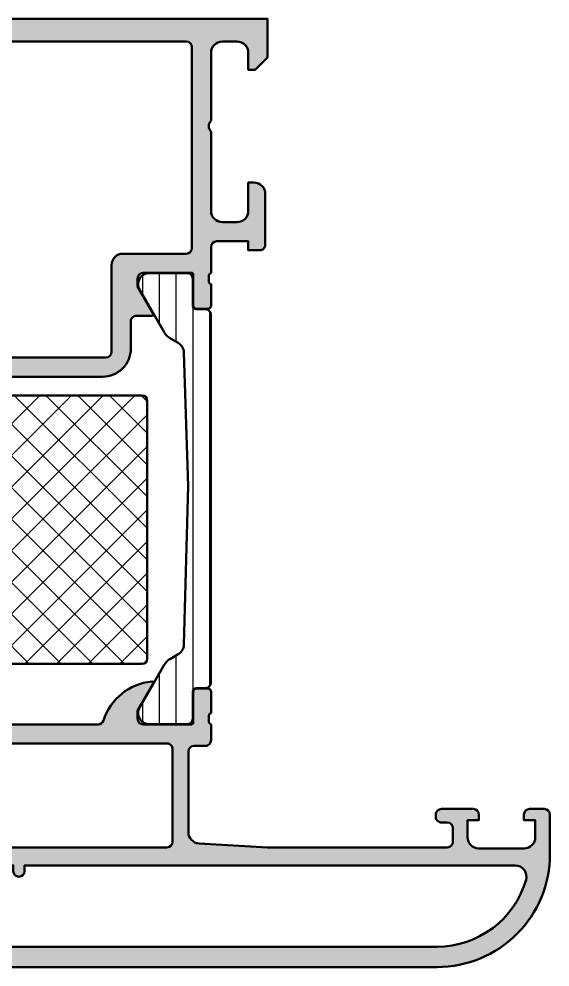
# Model space of a CAD drawing. Extents: x 0 to 94, y 1 to 85.
# Drawn here: x 47 to 94, y 1 to 85 of the extents above; entities that cross this region are included whole.
import ezdxf

# ---------------------------------------------------------------- set-up
doc = ezdxf.new("R2010")
doc.units = 0
for name, color, linetype, lineweight in [('0S-Alu contour', 7, 'Continuous', 50), ('0S-Alu hatch', 252, 'Continuous', 25), ('0S-Plastic contour', 254, 'Continuous', 50), ('0S-Plastic hatch', 253, 'Continuous', 25), ('0S-PT contour', 91, 'Continuous', 50), ('0S-PT hatch', 103, 'Continuous', 25)]:
    doc.layers.add(name, color=color, linetype=linetype, lineweight=lineweight)

# ---------------------------------------------------------------- blocks, each defined once
blk = doc.blocks.new('398040__FDD94324_9ADF_4C0E_8074_BC1213286FBF_')
at = {"layer": '0S-Alu hatch'}
h = blk.add_hatch(color=256, dxfattribs=at)
edge = h.paths.add_edge_path()
edge.add_line((25, 85.00000411075973), (24.99999999999886, 81.60001021427578))
edge.add_line((24.99999999999886, 81.60001021427578), (26.09999847412098, 80.50000411075987))
edge.add_line((26.09999847412098, 80.50000411075987), (26.69999694824196, 80.50000411075985))
edge.add_line((26.69999694824196, 80.50000411075985), (26.69999694824162, 82.00012465564399))
edge.add_ellipse((27.70000246783983, 82.0001191360448), major_axis=(-1.000005519613444, 0), ratio=1, start_angle=270.0003162478584, end_angle=359.99968375205344, ccw=False)
edge.add_line((27.69999694824298, 83.00012465564302), (28.99999237059407, 83.00012465564296))
edge.add_ellipse((29.0000076295107, 82.00013228516343), major_axis=(-0.9999923705959503, 0), ratio=1, start_angle=179.9991257291162, end_angle=270.00087427819267, ccw=False)
edge.add_line((29.99999999999023, 82.00011702637437), (29.9999923706047, 76.00000406372672))
edge.add_ellipse((29.47504479037263, 75.50001172333778), major_axis=(-0.7249567590133342, 0), ratio=1, start_angle=136.3947622149098, end_angle=223.6052377851353, ccw=False)
edge.add_line((29.9999923706051, 75.00001938294925), (30.00004565715756, 68.00000383610677))
edge.add_ellipse((28.99998685942802, 68.00006263383611), major_axis=(-1.000058799458021, 0), ratio=1, start_angle=90.00336866361351, end_angle=179.996631336242, ccw=False)
edge.add_line((29.00004565715651, 67.00000383610657), (27.69999682903213, 67.00000383610708))
edge.add_ellipse((27.70008434571471, 68.00009123357009), major_axis=(-1.000087401292255, 0), ratio=1, start_angle=0.0050070680665044165, end_angle=89.9949861016662, ccw=False)
edge.add_line((26.69999694824128, 68.00000383610859), (26.69999694824165, 70.50001936954877))
edge.add_line((26.69999694824165, 70.50001936954877), (26.19999694823153, 70.5000193695486))
edge.add_arc((26.19997405918515, 69.50004225700434), 0.9999771128062166, 89.9986885242292, 180.0034971356453)
edge.add_line((25.19999694824162, 69.49998122186993), (25.20005798339807, 65.0000038361068))
edge.add_arc((25.70002724277765, 64.99998072447002), 0.4999692599137589, 179.9973514386468, 270.0035228322613)
edge.add_line((25.70005798339855, 64.5000114655013), (26.70005798339776, 64.50000383610688))
edge.add_line((26.70005798339776, 64.50000383610688), (26.70005798339776, 65.2999992584704))
edge.add_line((26.70005798339776, 65.2999992584704), (29.50004565715776, 65.29999925847031))
edge.add_ellipse((29.50004565715781, 64.79999925847045), major_axis=(-0.4999999999998579, 0), ratio=1, start_angle=180, end_angle=270.00000000000614, ccw=False)
edge.add_line((30.00004565715767, 64.79999925847045), (30.00004565715722, 62.50034132038817))
edge.add_ellipse((29.92120921061417, 62.23282072839506), major_axis=(-0.2788950563274364, 0), ratio=1, start_angle=178.8354106259032, end_angle=253.5801235805065, ccw=False)
edge.add_line((30.20004665715722, 62.22715232039668), (30.20004665715722, 61.77355832039669))
edge.add_ellipse((29.92117856151405, 61.76789766091962), major_axis=(-0.2789255417371471, 0), ratio=1, start_angle=106.42459455535419, end_angle=181.1628700728881, ccw=False)
edge.add_line((30.00004565715722, 61.50035432039668), (30.00004565715722, 59.62034332038817))
edge.add_arc((30.30004565715722, 59.62034332038817), 0.3000000000000043, 180, 270)
edge.add_line((30.30004565715722, 59.32034332038817), (31.2800199762, 59.32034332038817))
edge.add_arc((31.2800199762, 59.62034332038818), 0.3000000000000043, 269.9999999999993, 360)
edge.add_line((31.5800199762, 59.62034332038818), (31.5800199762, 62.38034132038817))
edge.add_ellipse((31.70001997619959, 62.38034132038816), major_axis=(-0.1199999999995818, 0), ratio=1, start_angle=270.0000000000034, end_angle=360, ccw=False)
edge.add_line((31.70001997619958, 62.50034132038774), (36.00000261852597, 62.50035080606597))
edge.add_ellipse((36.00001293863647, 62.00036112617627), major_axis=(-0.4999896799962082, 0), ratio=1, start_angle=179.9988173780284, end_angle=270.00118262196145, ccw=False)
edge.add_line((36.50000261852618, 62.00035080606568), (36.50000261852594, 61.3003538578239))
edge.add_line((36.50000261852594, 61.3003538578239), (35.11175798962006, 58.89582810098749))
edge.add_arc((35.23871903248063, 58.83914438099577), 0.1390401039856604, 155.9408883990604, 266.6087467658954)
edge.add_line((35.23049425670982, 58.70034775430815), (36.6000026185209, 58.70034775430815))
edge.add_ellipse((36.60000261852566, 58.20034775430827), major_axis=(-0.4999999999998721, 0), ratio=1, start_angle=180, end_angle=270.0000000005455, ccw=False)
edge.add_line((37.10000261852554, 58.20034775430827), (37.10000261852613, 55.80004378361215))
edge.add_arc((39.60000261852655, 55.80004378361193), 2.500000000000415, 180, 270.0000000000002)
edge.add_line((39.60000261852655, 53.30004378361151), (54.39988079070974, 53.30004378361184))
edge.add_arc((54.39988079070975, 55.80004378361195), 2.500000000000113, 269.9999999999998, 360)
edge.add_line((56.89988079070985, 55.80004378361195), (56.89988079070985, 58.20034775430841))
edge.add_ellipse((57.39988079070901, 58.20034775430832), major_axis=(-0.4999999999991545, 0), ratio=1, start_angle=269.9999999994178, end_angle=360, ccw=False)
edge.add_line((57.39988079071409, 58.70034775430747), (58.7693891525264, 58.70034775430747))
edge.add_arc((58.76116437675515, 58.83914438099556), 0.1390401039861504, 273.3912532342744, 384.0591116010899)
edge.add_line((58.88812541961602, 58.89582810098781), (57.49988079070977, 61.3003538578229))
edge.add_line((57.49988079070977, 61.3003538578229), (57.49988079070999, 62.0003508060653))
edge.add_ellipse((57.99987047059977, 62.00036112617621), major_axis=(-0.4999896799962792, 0), ratio=1, start_angle=-90.00118262192979, end_angle=0.0011826219716795094, ccw=False)
edge.add_line((57.99988079070999, 62.50035080606599), (62.29994720928402, 62.50034132020314))
edge.add_ellipse((62.29994720928402, 62.38038968721518), major_axis=(-0.1199516329879557, 0), ratio=1, start_angle=180, end_angle=270.0000000000034, ccw=False)
edge.add_line((62.41989884227198, 62.38038968721518), (62.41989884227199, 59.62039168721519))
edge.add_arc((62.719898842272, 59.62039168721519), 0.3000000000000078, 180, 269.9999999999986)
edge.add_line((62.71989884227199, 59.32039168721518), (63.69987316131478, 59.32039168721517))
edge.add_arc((63.69987316131478, 59.62039168721517), 0.3000000000000043, 270, 360)
edge.add_line((63.99987316131479, 59.62039168721517), (63.99987316131478, 61.50040268722369))
edge.add_ellipse((64.07874025695797, 61.76794602774664), major_axis=(-0.2789255417371639, 0), ratio=1, start_angle=-1.1628700728853119, end_angle=73.57540544464138, ccw=False)
edge.add_line((63.79987216131478, 61.77360668722369), (63.79987216131478, 62.22720068722368))
edge.add_ellipse((64.07870960785783, 62.23286909522204), major_axis=(-0.2788950563274373, 0), ratio=1, start_angle=-73.58012358050922, end_angle=1.1645893740924862, ccw=False)
edge.add_line((63.99987316131479, 62.50038968721516), (63.99987316131558, 64.79999925847028))
edge.add_ellipse((64.4998731613157, 64.7999992584703), major_axis=(-0.5000000000001208, 0), ratio=1, start_angle=270.00000000000165, end_angle=360, ccw=False)
edge.add_line((64.49987316131569, 65.29999925847042), (67.29986083507504, 65.2999992584705))
edge.add_line((67.29986083507504, 65.2999992584705), (67.29986083507504, 64.50000383610688))
edge.add_line((67.29986083507504, 64.50000383610688), (68.29986083507502, 64.50001146550127))
edge.add_arc((68.29989157569551, 64.9999807244697), 0.4999692599134721, 269.9964771677879, 360.0026485613531)
edge.add_line((68.79986083507481, 65.00000383610673), (68.79992187023105, 69.50000383610666))
edge.add_arc((67.7998343996619, 69.49991636553784), 1.000087474394374, 0.0050112559646679, 89.99498874390596)
edge.add_line((67.79992187023106, 70.500003836107), (67.29992187023106, 70.500003836107))
edge.add_line((67.29992187023106, 70.500003836107), (67.29992187023095, 68.00000383610723))
edge.add_ellipse((66.29983447275778, 68.00009123356963), major_axis=(-1.00008740129199, 0), ratio=1, start_angle=90.00501389832527, end_angle=179.994992931788, ccw=False)
edge.add_line((66.2999219894402, 67.00000383610688), (64.99987316131569, 67.00000383610711))
edge.add_ellipse((64.9999319590445, 68.00006263383615), major_axis=(-1.000058799457524, 0), ratio=1, start_angle=0.0033686637580103707, end_angle=89.99663133636778, ccw=False)
edge.add_line((63.99987316131547, 68.00000383610512), (63.99987316131547, 75.000003836107))
edge.add_ellipse((64.524712501634, 75.500003836107), major_axis=(-0.7248836686986376, 0), ratio=1, start_angle=-43.61157673630407, end_angle=43.611576736303675, ccw=False)
edge.add_line((63.99987316131547, 76.000003836107), (63.99987316131557, 82.00043895001409))
edge.add_ellipse((64.99992797000323, 82.00039177110989), major_axis=(-1.000054809800521, 0), ratio=1, start_angle=270.0031401344282, end_angle=359.997296995918, ccw=False)
edge.add_line((64.99987316131464, 83.0004465794085), (66.29992198944036, 83.00044657940825))
edge.add_ellipse((66.29983554382459, 82.00036025232411), major_axis=(-1.000086330820219, 0), ratio=1, start_angle=180.0053828449331, end_angle=269.99504745860844, ccw=False)
edge.add_line((67.29992187023127, 82.00045420880186), (67.29992187023095, 80.4999966835494))
edge.add_line((67.29992187023095, 80.4999966835494), (67.89989745616924, 80.4999966835496))
edge.add_line((67.89989745616924, 80.4999966835496), (68.99987304687907, 81.59997203106852))
edge.add_line((68.99987304687907, 81.59997203106852), (68.99987304687923, 85.00000411076007))
edge.add_line((68.99987304687923, 85.00000411076007), (25, 85.00000411075973))
edge = h.paths.add_edge_path()
edge.add_ellipse((32.19999542259547, 82.50000716251787), major_axis=(-0.5000000002325466, 0), ratio=1, start_angle=269.99825147215273, end_angle=360, ccw=False)
edge.add_line((32.20001068137947, 83.00000716251759), (61.79985790252658, 83.00000716251782))
edge.add_ellipse((61.79985516165863, 82.50000442164988), major_axis=(-0.500002740875468, 0), ratio=1, start_angle=180.0003140784808, end_angle=269.9996859213895, ccw=False)
edge.add_line((62.29985790252658, 82.50000716251736), (62.29985790252635, 64.70035385782347))
edge.add_ellipse((61.79985790252619, 64.70035385782347), major_axis=(-0.5000000000001706, 0), ratio=1, start_angle=90.00000000000648, end_angle=180, ccw=False)
edge.add_line((61.79985790252624, 64.2003538578233), (56.1998853683466, 64.20035385782387))
edge.add_arc((56.19988332118277, 63.20035590498782), 0.9999979528381494, 89.99988270591233, 180.0001172937092)
edge.add_line((55.19988536834671, 63.20035385782375), (55.199862480163, 55.5000010590024))
edge.add_ellipse((54.69985174797944, 55.50004231012815), major_axis=(-0.5000107338851818, 0), ratio=1, start_angle=90.00210403669212, end_angle=179.99527307066, ccw=False)
edge.add_line((54.69987010955754, 55.00003157658011), (39.30001329967854, 55.00003157658022))
edge.add_ellipse((39.30003166125675, 55.50004231012815), major_axis=(-0.5000107338850684, 0), ratio=1, start_angle=0.004726929340108654, end_angle=89.99789596329572, ccw=False)
edge.add_line((38.8000209290733, 55.50000105900199), (38.79999804088948, 63.20035385783008))
edge.add_arc((37.80000008805326, 63.2003559049873), 0.99999795283832, 359.9998827062908, 450.0001172940974)
edge.add_line((37.79999804088925, 64.20035385782353), (32.19999542236258, 64.20035385782353))
edge.add_ellipse((32.19999542236269, 64.70035385782342), major_axis=(-0.4999999999998864, 0), ratio=1, start_angle=0, end_angle=89.99999999998698, ccw=False)
edge.add_line((31.6999954223628, 64.70035385782342), (31.69999542236292, 82.50000716251787))
at = {"layer": '0S-Alu contour', "color": 7}
for points in [[(25, 85.00000411075973), (24.99999999999886, 81.60001021427578), (26.09999847412098, 80.50000411075987), (26.69999694824196, 80.50000411075985), (26.69999694824162, 82.00012465564399)], [(67.29992187023127, 82.00045420880186), (67.29992187023095, 80.4999966835494), (67.89989745616924, 80.4999966835496), (68.99987304687907, 81.59997203106852), (68.99987304687923, 85.00000411076007), (25, 85.00000411075973)], [(27.69999694824298, 83.00012465564302), (28.99999237059407, 83.00012465564296)], [(31.6999954223628, 64.70035385782342), (31.69999542236292, 82.50000716251787)], [(32.20001068137947, 83.00000716251759), (61.79985790252658, 83.00000716251782)], [(62.29985790252658, 82.50000716251736), (62.29985790252635, 64.70035385782347)], [(64.99987316131464, 83.0004465794085), (66.29992198944036, 83.00044657940825)], [(29.99999999999023, 82.00011702637437), (29.9999923706047, 76.00000406372672)], [(63.99987316131547, 76.000003836107), (63.99987316131557, 82.00043895001409)], [(29.9999923706051, 75.00001938294925), (30.00004565715756, 68.00000383610677)], [(63.99987316131547, 68.00000383610512), (63.99987316131547, 75.000003836107)], [(26.69999694824128, 68.00000383610859), (26.69999694824165, 70.50001936954877), (26.19999694823153, 70.5000193695486)], [(67.79992187023106, 70.500003836107), (67.29992187023106, 70.500003836107), (67.29992187023095, 68.00000383610723)], [(25.19999694824162, 69.49998122186993), (25.20005798339807, 65.0000038361068)], [(68.79986083507481, 65.00000383610673), (68.79992187023105, 69.50000383610666)], [(29.00004565715651, 67.00000383610657), (27.69999682903213, 67.00000383610708)], [(66.2999219894402, 67.00000383610688), (64.99987316131569, 67.00000383610711)], [(25.70005798339855, 64.5000114655013), (26.70005798339776, 64.50000383610688), (26.70005798339776, 65.2999992584704), (29.50004565715776, 65.29999925847031)], [(30.00004565715767, 64.79999925847045), (30.00004565715722, 62.50034132038817)], [(63.99987316131479, 62.50038968721516), (63.99987316131558, 64.79999925847028)], [(64.49987316131569, 65.29999925847042), (67.29986083507504, 65.2999992584705), (67.29986083507504, 64.50000383610688), (68.29986083507502, 64.50001146550127)], [(37.79999804088925, 64.20035385782353), (32.19999542236258, 64.20035385782353)], [(61.79985790252624, 64.2003538578233), (56.1998853683466, 64.20035385782387)], [(38.8000209290733, 55.50000105900199), (38.79999804088948, 63.20035385783008)], [(55.19988536834671, 63.20035385782375), (55.199862480163, 55.5000010590024)], [(30.20004665715722, 62.22715232039668), (30.20004665715722, 61.77355832039669)], [(31.5800199762, 59.62034332038818), (31.5800199762, 62.38034132038817)], [(31.70001997619958, 62.50034132038774), (36.00000261852597, 62.50035080606597)], [(57.99988079070999, 62.50035080606599), (62.29994720928402, 62.50034132020314)], [(62.41989884227198, 62.38038968721518), (62.41989884227199, 59.62039168721519)], [(63.79987216131478, 61.77360668722369), (63.79987216131478, 62.22720068722368)], [(30.00004565715722, 61.50035432039668), (30.00004565715722, 59.62034332038817)], [(36.50000261852618, 62.00035080606568), (36.50000261852594, 61.3003538578239), (35.11175798962006, 58.89582810098749)], [(58.88812541961602, 58.89582810098781), (57.49988079070977, 61.3003538578229), (57.49988079070999, 62.0003508060653)], [(63.99987316131479, 59.62039168721517), (63.99987316131478, 61.50040268722369)], [(30.30004565715722, 59.32034332038817), (31.2800199762, 59.32034332038817)], [(62.71989884227199, 59.32039168721518), (63.69987316131478, 59.32039168721517)], [(35.23049425670982, 58.70034775430815), (36.6000026185209, 58.70034775430815)], [(37.10000261852554, 58.20034775430827), (37.10000261852613, 55.80004378361215)], [(56.89988079070985, 55.80004378361195), (56.89988079070985, 58.20034775430841)], [(57.39988079071409, 58.70034775430747), (58.7693891525264, 58.70034775430747)], [(54.69987010955754, 55.00003157658011), (39.30001329967854, 55.00003157658022)], [(39.60000261852655, 53.30004378361151), (54.39988079070974, 53.30004378361184)]]:
    blk.add_lwpolyline(points, dxfattribs=at)
at = {"layer": '0S-Alu contour', "color": 7, "extrusion": (0, 0, -1)}
for centre, radius, start, end in [((-27.70000246783983, 82.0001191360448), 1.000005519613444, 0.0003162479465275, 89.9996837521416), ((-29.0000076295107, 82.00013228516343), 0.9999923705959503, 89.99912572180733, 180.0008742708838), ((-32.19999542259547, 82.50000716251787), 0.5000000002325466, 0, 90.00174852784727), ((-61.79985516165863, 82.50000442164988), 0.500002740875468, 90.00031407861044, 179.9996859215192), ((-64.99992797000323, 82.00039177110989), 1.000054809800521, 0.0027030040819815, 89.9968598655718), ((-66.29983554382459, 82.00036025232411), 1.000086330820219, 90.00495254139155, 179.9946171550669), ((-29.47504479037263, 75.50001172333778), 0.7249567590133342, 136.3947622148647, 223.6052377850902), ((-64.524712501634, 75.500003836107), 0.7248836686986376, 316.3884232636963, 43.6115767363041), ((-27.70008434571471, 68.00009123357009), 1.000087401292255, 270.0050138983338, 359.9949929319335), ((-28.99998685942802, 68.00006263383611), 1.000058799458021, 180.003368663758, 269.9966313363865), ((-64.9999319590445, 68.00006263383615), 1.000058799457524, 270.0033686636322, 359.996631336242), ((-66.29983447275778, 68.00009123356963), 1.00008740129199, 180.0050070682121, 269.9949861016747), ((-29.50004565715781, 64.79999925847045), 0.4999999999998579, 89.99999999999388, 180), ((-32.19999542236269, 64.70035385782342), 0.4999999999998864, 270.000000000013, 0), ((-61.79985790252619, 64.70035385782347), 0.5000000000001706, 180, 269.9999999999935), ((-64.4998731613157, 64.7999992584703), 0.5000000000001208, 0, 89.99999999999837), ((-29.92120921061417, 62.23282072839506), 0.2788950563274364, 106.4198764194935, 181.1645893740969), ((-31.70001997619959, 62.38034132038816), 0.1199999999995818, 0, 89.99999999999662), ((-36.00001293863647, 62.00036112617627), 0.4999896799962082, 89.99881737803852, 180.0011826219717), ((-57.99987047059977, 62.00036112617621), 0.4999896799962792, 359.9988173780283, 90.00118262192973), ((-62.29994720928402, 62.38038968721518), 0.1199516329879557, 89.99999999999662, 180), ((-64.07870960785783, 62.23286909522204), 0.2788950563274373, 358.8354106259075, 73.58012358050927), ((-29.92117856151405, 61.76789766091962), 0.2789255417371471, 178.8371299271119, 253.5754054446458), ((-64.07874025695797, 61.76794602774664), 0.2789255417371639, 286.4245945553586, 1.162870072885284), ((-36.60000261852566, 58.20034775430827), 0.4999999999998721, 89.99999999945447, 180), ((-57.39988079070901, 58.20034775430832), 0.4999999999991545, 0, 90.00000000058216), ((-39.30003166125675, 55.50004231012815), 0.5000107338850684, 270.0021040367043, 359.9952730706599), ((-54.69985174797944, 55.50004231012815), 0.5000107338851818, 180.0047269293401, 269.9978959633079)]:
    blk.add_arc(centre, radius, start, end, dxfattribs=at)
at = {"layer": '0S-Alu contour', "color": 7}
for centre, radius, start, end in [((26.19997405918515, 69.50004225700434), 0.9999771128062166, 89.9986885242292, 180.0034971356453), ((67.7998343996619, 69.49991636553784), 1.000087474394374, 0.0050112559646679, 89.99498874390596), ((25.70002724277765, 64.99998072447002), 0.4999692599137589, 179.9973514386468, 270.0035228322613), ((68.29989157569551, 64.9999807244697), 0.4999692599134721, 269.9964771677879, 0.0026485613531484), ((37.80000008805326, 63.2003559049873), 0.99999795283832, 359.9998827062908, 90.00011729409745), ((56.19988332118277, 63.20035590498782), 0.9999979528381494, 89.99988270591233, 180.0001172937092), ((30.30004565715722, 59.62034332038817), 0.3000000000000043, 180, 270), ((31.2800199762, 59.62034332038818), 0.3000000000000043, 269.9999999999993, 0), ((35.23871903248063, 58.83914438099577), 0.1390401039856604, 155.9408883990604, 266.6087467658954), ((58.76116437675515, 58.83914438099556), 0.1390401039861504, 273.3912532342744, 24.05911160108992), ((62.719898842272, 59.62039168721519), 0.3000000000000078, 180, 269.9999999999986), ((63.69987316131478, 59.62039168721517), 0.3000000000000043, 270, 0), ((39.60000261852655, 55.80004378361193), 2.500000000000415, 180, 270.0000000000002), ((54.39988079070975, 55.80004378361195), 2.500000000000113, 269.9999999999998, 0)]:
    blk.add_arc(centre, radius, start, end, dxfattribs=at)
blk = doc.blocks.new('284163__EDB1400D_C6F3_48F7_B6B9_2746A5F641F6___6B0D5C69_58CC_4D3B_9519_E9C06F121D98_')
at = {"layer": '0S-Plastic hatch'}
h = blk.add_hatch(dxfattribs=at)
h.set_pattern_fill('ANSI31', color=256, scale=0.4680000000000001, angle=45, style=0)
h.set_pattern_definition([(90, (0, 0), (-1.4859, 0), [])])
edge = h.paths.add_edge_path()
edge.add_line((63.99000133898494, 58.78998982546681), (63.98999866101508, 26.20998650531562))
edge.add_ellipse((63.49000133898477, 26.20998382640637), major_axis=(-0.4999973220374871, 0), ratio=1, start_angle=89.9996930179745, end_angle=180.000306982385, ccw=False)
edge.add_line((63.48999866007557, 25.70998650437606), (62.67966732674245, 25.70998650437617))
edge.add_arc((62.67966732674245, 25.4099865043761), 0.3000000000000682, 90, 180)
edge.add_line((62.37966732674237, 25.4099865043761), (62.38000195604854, 23.00998812143986))
edge.add_ellipse((61.88000597860984, 23.00998548181489), major_axis=(-0.4999959774456685, 0), ratio=1, start_angle=89.99969751880508, end_angle=180.0003024817733, ccw=False)
edge.add_line((61.88000333898469, 22.50998950437619), (58.56484065216853, 22.50998950437617))
edge.add_ellipse((58.55296320908867, 23.5099189650611), major_axis=(-0.9999999999998797, 0), ratio=1, start_angle=-29.999996599349174, end_angle=90.68054336164528, ccw=False)
edge.add_line((57.68693777562806, 24.00991891366022), (59.85390130414907, 27.76321035766774))
edge.add_ellipse((61.15293945433872, 27.01321043476937), major_axis=(-1.499999999998574, 0), ratio=1, start_angle=299.9950461054335, end_angle=330.0000034006368, ccw=False)
edge.add_line((60.40305177427786, 28.31231338191738), (61.09105285989824, 28.70945168347244))
edge.add_arc((60.59112773985684, 29.57552031490498), 0.9999999999999232, 299.9950461054589, 358.0947021428503)
edge.add_line((61.59057488583073, 29.54227272244357), (61.97201689240819, 43.59998950343603))
edge.add_line((61.97201689240819, 43.59998950343603), (61.59057488583073, 55.45770628630855))
edge.add_arc((60.5911277398565, 55.42445869384697), 1.000000000000269, 1.905297857159096, 60.00495389455298)
edge.add_line((61.0910528598979, 56.29052732527991), (60.40305177427786, 56.68766562683492))
edge.add_ellipse((61.15293945433968, 57.98676857398378), major_axis=(-1.499999999999789, 0), ratio=1, start_angle=29.99999659935372, end_angle=60.00495389455108, ccw=False)
edge.add_line((59.85390130414885, 57.23676865108501), (57.68693777562794, 60.99006009509206))
edge.add_ellipse((58.55296320908855, 61.49006004369123), major_axis=(-0.9999999999999097, 0), ratio=1, start_angle=-90.68054336164528, end_angle=29.99999659935088, ccw=False)
edge.add_line((58.56484065216841, 62.48998950437618), (61.88000333898481, 62.48998950437617))
edge.add_ellipse((61.88000597860995, 61.98999352693737), major_axis=(-0.4999959774457751, 0), ratio=1, start_angle=179.9996975194317, end_angle=270.0003024811932, ccw=False)
edge.add_line((62.38000195604875, 61.98999088731768), (62.37966732674249, 59.58999250437614))
edge.add_arc((62.67966732674246, 59.5899925043761), 0.2999999999999829, 180, 269.9999999999986)
edge.add_line((62.67966732674245, 59.28999250437613), (63.48999866007568, 59.28999250437613))
edge.add_ellipse((63.49000133899924, 58.78999250439042), major_axis=(-0.4999999999928805, 0), ratio=1, start_angle=179.9996930188024, end_angle=270.0003069820262, ccw=False)
at = {"layer": '0S-Plastic contour', "color": 7}
for points in [[(58.56484065216841, 62.48998950437618), (61.88000333898481, 62.48998950437617)], [(62.38000195604875, 61.98999088731768), (62.37966732674249, 59.58999250437614)], [(59.85390130414885, 57.23676865108501), (57.68693777562794, 60.99006009509206)], [(62.67966732674245, 59.28999250437613), (63.48999866007568, 59.28999250437613)], [(63.99000133898494, 58.78998982546681), (63.98999866101508, 26.20998650531562)], [(61.0910528598979, 56.29052732527991), (60.40305177427786, 56.68766562683492)], [(61.59057488583073, 29.54227272244357), (61.97201689240819, 43.59998950343603), (61.59057488583073, 55.45770628630855)], [(60.40305177427786, 28.31231338191738), (61.09105285989824, 28.70945168347244)], [(57.68693777562806, 24.00991891366022), (59.85390130414907, 27.76321035766774)], [(62.37966732674237, 25.4099865043761), (62.38000195604854, 23.00998812143986)], [(63.48999866007557, 25.70998650437606), (62.67966732674245, 25.70998650437617)], [(61.88000333898469, 22.50998950437619), (58.56484065216853, 22.50998950437617)]]:
    blk.add_lwpolyline(points, dxfattribs=at)
at = {"layer": '0S-Plastic contour', "color": 7, "extrusion": (0, 0, -1)}
for centre, radius, start, end in [((-58.55296320908855, 61.49006004369123), 0.9999999999999097, 330.0000034006491, 90.68054336164532), ((-61.88000597860995, 61.98999352693737), 0.4999959774457751, 89.9996975188068, 180.0003024805684), ((-63.49000133899924, 58.78999250439042), 0.4999999999928805, 89.99969301797383, 180.0003069811977), ((-61.15293945433968, 57.98676857398378), 1.49999999999979, 299.995046105449, 330.0000034006463), ((-61.15293945433872, 27.01321043476937), 1.499999999998574, 29.99999659936324, 60.00495389456648), ((-63.49000133898477, 26.20998382640637), 0.4999973220374871, 179.999693017615, 270.0003069820256), ((-58.55296320908867, 23.5099189650611), 0.9999999999998797, 269.3194566383547, 29.99999659934919), ((-61.88000597860984, 23.00998548181489), 0.4999959774456685, 179.9996975182267, 270.0003024811949)]:
    blk.add_arc(centre, radius, start, end, dxfattribs=at)
at = {"layer": '0S-Plastic contour', "color": 7}
for centre, radius, start, end in [((62.67966732674246, 59.5899925043761), 0.2999999999999829, 180, 269.9999999999986), ((60.5911277398565, 55.42445869384697), 1.000000000000269, 1.905297857159096, 60.00495389455298), ((60.59112773985684, 29.57552031490498), 0.9999999999999232, 299.9950461054589, 358.0947021428503), ((62.67966732674245, 25.4099865043761), 0.3000000000000682, 90, 180)]:
    blk.add_arc(centre, radius, start, end, dxfattribs=at)
blk = doc.blocks.new('371640__BF06C28E_3A30_43E6_94FC_084A29674459_')
at = {"layer": '0S-PT hatch'}
h = blk.add_hatch(dxfattribs=at)
h.set_pattern_fill('ANSI37', color=256, scale=0.625, angle=90, style=0)
h.set_pattern_definition([(135, (0, 0), (-1.403165018917055, -1.403165018917055), []), (225, (0, 0), (1.403165018917055, -1.403165018917055), [])])
edge = h.paths.add_edge_path()
edge.add_line((58.34997472763078, 51.19000223345633), (58.34997472763081, 28.31000223345635))
edge.add_ellipse((57.89997472763083, 28.31000223345633), major_axis=(-0.4499999999999816, 0), ratio=1, start_angle=90.00000000000091, end_angle=180, ccw=False)
edge.add_line((57.89997472763083, 27.86000223345635), (41.59997472763079, 27.8600022334563))
edge.add_ellipse((41.59997472763082, 28.11000223345631), major_axis=(-0.2500000000000142, 0), ratio=1, start_angle=0, end_angle=89.99999999999352, ccw=False)
edge.add_line((41.34997472763081, 28.1100022334563), (41.34997472763077, 28.31000223345635))
edge.add_arc((40.99997472763075, 28.31000223345634), 0.3500000000000227, 0, 180)
edge.add_line((40.64997472763073, 28.31000223345634), (40.64997472763084, 28.11000223345634))
edge.add_ellipse((40.39997472763078, 28.11000223345637), major_axis=(-0.250000000000071, 0), ratio=1, start_angle=89.99999999999352, end_angle=180, ccw=False)
edge.add_line((40.39997472763075, 27.8600022334563), (36.89997472763078, 27.8600022334563))
edge.add_ellipse((36.8999747276308, 28.11000223345633), major_axis=(-0.2500000000000391, 0), ratio=1, start_angle=0, end_angle=89.9999999999967, ccw=False)
edge.add_line((36.64997472763076, 28.11000223345633), (36.64997472763079, 28.31000223345635))
edge.add_arc((36.29997472763077, 28.31000223345634), 0.3500000000000227, 0, 180)
edge.add_line((35.94997472763075, 28.31000223345634), (35.94997472763086, 28.11000223345635))
edge.add_ellipse((35.69997472763083, 28.11000223345639), major_axis=(-0.2500000000000355, 0), ratio=1, start_angle=89.99999999998528, end_angle=180, ccw=False)
edge.add_line((35.69997472763076, 27.86000223345635), (34.53587311243049, 27.86000223345635))
edge.add_ellipse((34.53587311476328, 28.01000224179365), major_axis=(-0.1500000083372975, 0), ratio=1, start_angle=59.99999910894451, end_angle=89.99999910894002, ccw=False)
edge.add_line((34.46087310857438, 27.88009842517206), (33.42407062528463, 28.47869648900279))
edge.add_ellipse((34.39907046389494, 30.16744611064327), major_axis=(-1.949999992277179, 0), ratio=1, start_angle=1.7210023747031755, end_angle=60.000005344608724, ccw=False)
edge.add_line((32.44995008055887, 30.10888246027156), (32.05532839481672, 42.13364458417214))
edge.add_ellipse((42.00022664889309, 42.46000227509004), major_axis=(-9.950251787083213, 0), ratio=1, start_angle=-1.8796724993547969, end_angle=1.8795778186367897, ccw=False)
edge.add_line((32.0553289341332, 42.78637639985507), (32.31310274613463, 50.7211620090162))
edge.add_ellipse((33.26259159198126, 50.69000223345636), major_axis=(-0.9500000000000488, 0), ratio=1, start_angle=269.99999999999784, end_angle=358.12037484100483, ccw=False)
edge.add_line((33.26259159198129, 51.64000223345641), (35.69997472763079, 51.64000223345636))
edge.add_ellipse((35.69997472763081, 51.39000223345637), major_axis=(-0.2499999999999929, 0), ratio=1, start_angle=180, end_angle=270.0000000000049, ccw=False)
edge.add_line((35.9499747276308, 51.39000223345636), (35.9499747276308, 51.19000223345635))
edge.add_arc((36.29997472763078, 51.19000223345635), 0.3499999999999801, 180, 360)
edge.add_line((36.64997472763076, 51.19000223345635), (36.64997472763076, 51.39000223345633))
edge.add_ellipse((36.89997472763075, 51.39000223345635), major_axis=(-0.2499999999999858, 0), ratio=1, start_angle=270, end_angle=360, ccw=False)
edge.add_line((36.89997472763075, 51.64000223345634), (40.39997472763086, 51.64000223345635))
edge.add_ellipse((40.39997472763086, 51.39000223345636), major_axis=(-0.2499999999999858, 0), ratio=1, start_angle=180, end_angle=270, ccw=False)
edge.add_line((40.64997472763084, 51.39000223345638), (40.64997472763081, 51.19000223345636))
edge.add_arc((40.9999747276308, 51.19000223345635), 0.3499999999999801, 180, 360)
edge.add_line((41.34997472763077, 51.19000223345635), (41.34997472763081, 51.39000223345639))
edge.add_ellipse((41.59997472763075, 51.39000223345639), major_axis=(-0.2499999999999432, 0), ratio=1, start_angle=270.00000000000324, end_angle=360, ccw=False)
edge.add_line((41.59997472763073, 51.64000223345635), (57.89997472763075, 51.64000223345636))
edge.add_ellipse((57.89997472763075, 51.19000223345633), major_axis=(-0.4500000000000313, 0), ratio=1, start_angle=180, end_angle=270, ccw=False)
at = {"layer": '0S-PT contour', "color": 7}
for points in [[(33.26259159198129, 51.64000223345641), (35.69997472763079, 51.64000223345636)], [(35.9499747276308, 51.39000223345636), (35.9499747276308, 51.19000223345635)], [(36.64997472763076, 51.19000223345635), (36.64997472763076, 51.39000223345633)], [(36.89997472763075, 51.64000223345634), (40.39997472763086, 51.64000223345635)], [(40.64997472763084, 51.39000223345638), (40.64997472763081, 51.19000223345636)], [(41.34997472763077, 51.19000223345635), (41.34997472763081, 51.39000223345639)], [(41.59997472763073, 51.64000223345635), (57.89997472763075, 51.64000223345636)], [(32.0553289341332, 42.78637639985507), (32.31310274613463, 50.7211620090162)], [(58.34997472763078, 51.19000223345633), (58.34997472763081, 28.31000223345635)], [(32.44995008055887, 30.10888246027156), (32.05532839481672, 42.13364458417214)], [(34.46087310857438, 27.88009842517206), (33.42407062528463, 28.47869648900279)], [(35.69997472763076, 27.86000223345635), (34.53587311243049, 27.86000223345635)], [(35.94997472763075, 28.31000223345634), (35.94997472763086, 28.11000223345635)], [(36.64997472763076, 28.11000223345633), (36.64997472763079, 28.31000223345635)], [(40.39997472763075, 27.8600022334563), (36.89997472763078, 27.8600022334563)], [(40.64997472763073, 28.31000223345634), (40.64997472763084, 28.11000223345634)], [(41.34997472763081, 28.1100022334563), (41.34997472763077, 28.31000223345635)], [(57.89997472763083, 27.86000223345635), (41.59997472763079, 27.8600022334563)]]:
    blk.add_lwpolyline(points, dxfattribs=at)
at = {"layer": '0S-PT contour', "color": 7, "extrusion": (0, 0, -1)}
for centre, radius, start, end in [((-33.26259159198126, 50.69000223345636), 0.9500000000000488, 1.879625158995141, 90.00000000000216), ((-35.69997472763081, 51.39000223345637), 0.2499999999999929, 89.99999999999511, 180), ((-36.89997472763075, 51.39000223345635), 0.2499999999999858, 0, 90), ((-40.39997472763086, 51.39000223345636), 0.2499999999999858, 90, 180), ((-41.59997472763075, 51.39000223345639), 0.2499999999999432, 0, 89.99999999999675), ((-57.89997472763075, 51.19000223345633), 0.4500000000000313, 90, 180), ((-42.00022664889309, 42.46000227509004), 9.950251787083213, 358.1204221813632, 1.879672499354734), ((-34.39907046389494, 30.16744611064327), 1.949999992277179, 299.9999946553913, 358.2789976252968), ((-34.53587311476328, 28.01000224179365), 0.1500000083372975, 270.0000008910601, 300.0000008910555), ((-35.69997472763083, 28.11000223345639), 0.2500000000000355, 180, 270.0000000000147), ((-36.8999747276308, 28.11000223345633), 0.2500000000000391, 270.0000000000033, 0), ((-40.39997472763078, 28.11000223345637), 0.250000000000071, 180, 270.0000000000065), ((-41.59997472763082, 28.11000223345631), 0.2500000000000142, 270.0000000000065, 0), ((-57.89997472763083, 28.31000223345633), 0.4499999999999816, 180, 269.9999999999991)]:
    blk.add_arc(centre, radius, start, end, dxfattribs=at)
at = {"layer": '0S-PT contour', "color": 7}
for centre, radius, start, end in [((36.29997472763078, 51.19000223345635), 0.3499999999999801, 180, 0), ((40.9999747276308, 51.19000223345635), 0.3499999999999801, 180, 0), ((36.29997472763077, 28.31000223345634), 0.3500000000000227, 0, 180), ((40.99997472763075, 28.31000223345634), 0.3500000000000227, 0, 180)]:
    blk.add_arc(centre, radius, start, end, dxfattribs=at)
blk = doc.blocks.new('375510__FB330786_09E9_40C7_8C79_21A62BCA93AC_')
at = {"layer": '0S-Alu hatch'}
h = blk.add_hatch(color=256, dxfattribs=at)
edge = h.paths.add_edge_path()
edge.add_arc((30.49993896484381, 21.09999799728377), 0.500000000000057, 180, 270.0000000000065)
edge.add_line((30.49993896484386, 20.59999799728371), (31.49993896484381, 20.59999799728371))
edge.add_ellipse((31.49993896484383, 20.09999799728379), major_axis=(-0.4999999999999183, 0), ratio=1, start_angle=180, end_angle=270.00000000000284, ccw=False)
edge.add_line((31.99993896484375, 20.0999979972838), (31.99993896484381, 12.94448852539051))
edge.add_ellipse((30.9999482932563, 12.94447682080063), major_axis=(-0.9999906716560069, 0), ratio=1, start_angle=93.26926935201448, end_angle=180.0006706298244, ccw=False)
edge.add_line((31.05697631835943, 11.94611358642555), (24.9999408721925, 11.59999847412098))
edge.add_line((24.9999408721925, 11.59999847412098), (9.09994697570795, 11.59999847412086))
edge.add_ellipse((9.099943336351288, 12.09999483476409), major_axis=(-0.49999636065647, 0), ratio=1, start_angle=-0.000417042864683026, end_angle=90.00041704258922, ccw=False)
edge.add_line((8.599946975708063, 12.09999847412315), (8.599946975708063, 13.30000305175736))
edge.add_ellipse((9.099949716575876, 13.30000031088977), major_axis=(-0.5000027408753259, 0), ratio=1, start_angle=270.00031407859416, end_angle=359.99968592151924, ccw=False)
edge.add_line((9.099946975708063, 13.80000305175758), (9.599946975708063, 13.80000305175758))
edge.add_arc((9.599959857284343, 14.29999017018136), 0.4999871185897141, 269.9985238420609, 360.0014761578453)
edge.add_line((10.09994697570812, 14.30000305175682), (10.099946975708, 14.49999999999977))
edge.add_arc((9.599960775692749, 14.50001379998451), 0.4999862002057024, 359.9984185945515, 450.0015814053995)
edge.add_line((9.59994697570812, 14.99999999999977), (6.799928665161301, 14.99999999999977))
edge.add_arc((6.799977400935317, 14.49995126422564), 0.5000487381490734, 90.00558416401, 179.994415836045)
edge.add_line((6.299928665161187, 14.49999999999918), (6.299928665161187, 13.99999999999977))
edge.add_line((6.299928665161187, 13.99999999999977), (7.299928665161244, 13.99999999999977))
edge.add_line((7.299928665161244, 13.99999999999977), (7.299928665161187, 12.49999999999978))
edge.add_ellipse((6.299975914868863, 12.49995275126827), major_axis=(-0.9999527514085986, 0), ratio=1, start_angle=89.99904127429932, end_angle=180.0027072808267, ccw=False)
edge.add_line((6.299959182739369, 11.49999999999966), (2.299928665161187, 11.49999999999966))
edge.add_ellipse((2.299971843660782, 12.5000431784992), major_axis=(-1.000043179431689, 0), ratio=1, start_angle=0.00247383901108833, end_angle=89.99752616102569, ccw=False)
edge.add_line((1.299928665161244, 12.49999999999896), (1.299987792968748, 13.99999999999989))
edge.add_line((1.299987792968748, 13.99999999999989), (2.299987792968805, 13.99999999999977))
edge.add_line((2.299987792968805, 13.99999999999977), (2.299987792968805, 14.49999999999977))
edge.add_arc((1.799937841752862, 14.49995004878383), 0.500049953710817, 0.0057234159238532, 89.99427658409213)
edge.add_line((1.799987792968805, 14.99999999999977), (0.4999389648438051, 14.99999999999977))
edge.add_arc((0.4999889160596906, 14.49995004878394), 0.5000499537107034, 90.00572341590134, 179.9942765840761)
edge.add_line((-6.10351561381e-05, 14.50000000000003), (-1.8e-15, 11.00000411075973))
edge.add_arc((9.99999999999997, 11.0000041107597), 9.999999999999972, 180, 269.9999999999998)
edge.add_line((9.999999999999941, 1.000004110759732), (83.99986362457275, 1.000004110759732))
edge.add_arc((83.99986362457282, 11.0000041107597), 9.999999999999972, 269.9999999999995, 360)
edge.add_line((93.99986362457282, 11.0000041107597), (93.99992465972905, 14.49999999999988))
edge.add_arc((93.49987470851315, 14.49995004878386), 0.5000499537107885, 0.0057234159238532, 89.99427658409539)
edge.add_line((93.49992465972906, 14.99999999999977), (92.199875831604, 14.99999999999977))
edge.add_arc((92.19992578281997, 14.49995004878386), 0.5000499537107885, 90.00572341591113, 179.9942765840761)
edge.add_line((91.69987583160406, 14.49999999999994), (91.69987583160406, 13.99999999999977))
edge.add_line((91.69987583160406, 13.99999999999977), (92.69987583160405, 13.99999999999977))
edge.add_line((92.69987583160405, 13.99999999999977), (92.70017313002661, 12.49999999999972))
edge.add_ellipse((91.70012995152695, 12.5000431784994), major_axis=(-1.000043179431831, 0), ratio=1, start_angle=90.00247383897272, end_angle=179.9975261609891, ccw=False)
edge.add_line((91.7001731300265, 11.49999999999972), (87.7001426124482, 11.49999999999972))
edge.add_ellipse((87.70012588031871, 12.49995275126809), major_axis=(-0.9999527514083663, 0), ratio=1, start_angle=-0.0027072808267121218, end_angle=90.0009587257008, ccw=False)
edge.add_line((86.70017313002661, 12.49999999999974), (86.69993495941173, 13.99999999999977))
edge.add_line((86.69993495941173, 13.99999999999977), (87.69993495941168, 13.99999999999977))
edge.add_line((87.69993495941168, 13.99999999999977), (87.69993495941168, 14.49999999999966))
edge.add_arc((87.1998862236377, 14.4999512642257), 0.5000487381489029, 0.0055841639549441, 89.99441583599653)
edge.add_line((87.19993495941166, 14.99999999999966), (84.3999166488648, 14.99999999999977))
edge.add_arc((84.3999028488801, 14.50001379998446), 0.4999862002057592, 89.99841859459399, 180.0015814054484)
edge.add_line((83.8999166488648, 14.4999999999994), (83.89991664886485, 14.30000305175747))
edge.add_arc((84.39990376728852, 14.29999017018124), 0.4999871185896004, 179.9985238419079, 270.0014761579391)
edge.add_line((84.3999166488648, 13.80000305175758), (84.89991664886479, 13.80000305175758))
edge.add_ellipse((84.89991390799705, 13.30000031088982), major_axis=(-0.5000027408752744, 0), ratio=1, start_angle=180.0003140784808, end_angle=269.9996859214124, ccw=False)
edge.add_line((85.3999166488648, 13.30000305175665), (85.3999166488648, 12.09999847412075))
edge.add_ellipse((84.89992028822141, 12.09999483476424), major_axis=(-0.4999963606566246, 0), ratio=1, start_angle=89.9995829574089, end_angle=180.0004170428646, ccw=False)
edge.add_line((84.89991664886475, 11.59999847412086), (68.99992275237975, 11.59999847412098))
edge.add_line((68.99992275237975, 11.59999847412098), (62.94288730621349, 11.94611358642555))
edge.add_ellipse((62.9999153313166, 12.94447682080066), major_axis=(-0.9999906716560357, 0), ratio=1, start_angle=-0.0006706298242988851, end_angle=86.730730647987, ccw=False)
edge.add_line((61.99992465972906, 12.94448852538997), (61.99992465972906, 20.09999799728348))
edge.add_ellipse((62.49992465972921, 20.09999799728356), major_axis=(-0.5000000000001493, 0), ratio=1, start_angle=270.0000000000106, end_angle=360, ccw=False)
edge.add_line((62.49992465972912, 20.59999799728371), (63.49992465972895, 20.59999799728371))
edge.add_arc((63.49992465972903, 21.09999799728379), 0.5000000000000853, 269.9999999999902, 360)
edge.add_line((63.99992465972911, 21.09999799728379), (63.99994230270397, 22.49998950437618))
edge.add_ellipse((64.078778749247, 22.76751009636928), major_axis=(-0.2788950563274222, 0), ratio=1, start_angle=-1.164589374097602, end_angle=73.58012358050871, ccw=False)
edge.add_line((63.79994130270397, 22.77317850436766), (63.79994130270397, 23.22677250436763))
edge.add_ellipse((64.07880939834713, 23.23243316384469), major_axis=(-0.2789255417371434, 0), ratio=1, start_angle=-73.5754054446461, end_angle=1.1628700728862214, ccw=False)
edge.add_line((63.99994230270397, 23.49997650436763), (63.99994230270398, 25.37998750437616))
edge.add_arc((63.69994230270397, 25.37998750437616), 0.3000000000000114, 0, 90)
edge.add_line((63.69994230270397, 25.67998750437617), (62.71996798366119, 25.67998750437617))
edge.add_arc((62.71996798366119, 25.37998750437616), 0.3000000000000114, 90, 180)
edge.add_line((62.41996798366118, 25.37998750437616), (62.41996798366118, 22.61998950437616))
edge.add_ellipse((62.29996798366115, 22.61998950437616), major_axis=(-0.120000000000033, 0), ratio=1, start_angle=90, end_angle=180, ccw=False)
edge.add_line((62.29996798366115, 22.49998950437613), (57.99994230270399, 22.49998950437612))
edge.add_ellipse((57.99994230270398, 22.99998950437612), major_axis=(-0.4999999999999965, 0), ratio=1, start_angle=0, end_angle=90.0000000000008, ccw=False)
edge.add_line((57.49994230270399, 22.99998950437613), (57.499942302704, 23.69998950437616))
edge.add_line((57.499942302704, 23.69998950437616), (58.88143776032634, 26.09280982740368))
edge.add_arc((58.76182251805568, 26.16186971972784), 0.1381197846483011, 329.9999999999938, 455.6225775507892)
edge.add_arc((59.2381655438778, 21.32338064252832), 5.000000000000015, 95.6225775507937, 162.2515836439301)
edge.add_ellipse((53.99994230270402, 22.99998950437608), major_axis=(-0.4999999999999491, 0), ratio=1, start_angle=89.9999999999992, end_angle=162.2515836439318, ccw=False)
edge.add_line((53.99994230270401, 22.49998950437613), (39.99997472763086, 22.49998950437634))
edge.add_ellipse((39.99997472763091, 22.99998950437649), major_axis=(-0.5000000000001457, 0), ratio=1, start_angle=17.748416356067025, end_angle=89.99999999999432, ccw=False)
edge.add_arc((34.76175148645707, 21.32338064252862), 4.999999999999914, 17.74841635607089, 84.37742244920724)
edge.add_arc((35.23809451227909, 26.16186971972805), 0.1381197846482982, 84.37742244920769, 209.9999999999944)
edge.add_line((35.11847927000842, 26.09280982740391), (36.49997472763077, 23.69998950437637))
edge.add_line((36.49997472763077, 23.69998950437637), (36.49997472763078, 22.99998950437634))
edge.add_ellipse((35.99997472763078, 22.99998950437633), major_axis=(-0.5, 0), ratio=1, start_angle=90.0000000000008, end_angle=180, ccw=False)
edge.add_line((35.99997472763079, 22.49998950437634), (31.69994904667357, 22.49998950437634))
edge.add_ellipse((31.69994904667357, 22.61998950437634), major_axis=(-0.1199999999999974, 0), ratio=1, start_angle=0, end_angle=90.00000000000341, ccw=False)
edge.add_line((31.57994904667357, 22.61998950437634), (31.57994904667357, 25.37998750437633))
edge.add_arc((31.27994904667356, 25.37998750437633), 0.3000000000000114, 0, 90)
edge.add_line((31.27994904667356, 25.67998750437634), (30.29997472763078, 25.67998750437634))
edge.add_arc((30.29997472763078, 25.37998750437635), 0.2999999999999971, 90, 180)
edge.add_line((29.99997472763079, 25.37998750437635), (29.99997472763079, 23.49997650436783))
edge.add_ellipse((29.92110763198762, 23.23243316384489), major_axis=(-0.2789255417371511, 0), ratio=1, start_angle=178.8371299271139, end_angle=253.57540544464518, ccw=False)
edge.add_line((30.19997572763079, 23.22677250436783), (30.19997572763078, 22.77317850436782))
edge.add_ellipse((29.92113828108775, 22.76751009636944), major_axis=(-0.2788950563274165, 0), ratio=1, start_angle=106.4198764194916, end_angle=181.1645893740976, ccw=False)
edge.add_line((29.99997472763079, 22.49998950437634), (29.99993896484375, 21.09999799728377))
edge = h.paths.add_edge_path()
edge.add_line((33.39993286132818, 12.09999847412086), (33.39993286132818, 20.29999481491473))
edge.add_ellipse((33.89992998869639, 20.29999768754652), major_axis=(-0.4999971273764557, 0), ratio=1, start_angle=-90.00032918124731, end_angle=0.0003291815056059022, ccw=False)
edge.add_line((33.89993286132818, 20.79999481491473), (60.09993076324469, 20.79999481491473))
edge.add_ellipse((60.09993363587648, 20.29999768754652), major_axis=(-0.4999971273764557, 0), ratio=1, start_angle=179.9996708184945, end_angle=270.00032918124725, ccw=False)
edge.add_line((60.59993076324468, 20.29999481491473), (60.59993076324474, 12.09999847412086))
edge.add_ellipse((60.09993076324474, 12.09999847412086), major_axis=(-0.5, 0), ratio=1, start_angle=90, end_angle=180, ccw=False)
edge.add_line((60.09993076324474, 11.59999847412086), (33.89993286132818, 11.59999847412086))
edge.add_ellipse((33.89993286132818, 12.09999847412086), major_axis=(-0.5, 0), ratio=1, start_angle=0, end_angle=90, ccw=False)
edge = h.paths.add_edge_path()
edge.add_line((83.99986362457275, 2.800004063075903), (10.00000000000005, 2.800004063075903))
edge.add_ellipse((10.00000000000003, 11.00000406307473), major_axis=(-8.199999999998825, 0), ratio=1, start_angle=16.127653902263887, end_angle=90.00000000000011, ccw=False)
edge.add_ellipse((3.083354589658823, 8.999999996185966), major_axis=(-1.000000000001204, 0), ratio=1, start_angle=-90, end_angle=16.127653902264626, ccw=False)
edge.add_line((3.083354589658824, 9.99999999618717), (46.49993181228649, 9.999999996187057))
edge.add_line((46.49993181228649, 9.999999996187057), (46.49993181228649, 9.49999999618717))
edge.add_arc((46.99993181228646, 9.49999999618717), 0.4999999999999716, 180, 360)
edge.add_line((47.49993181228643, 9.49999999618717), (47.49993181228643, 9.99999999618717))
edge.add_line((47.49993181228643, 9.99999999618717), (90.91650903491416, 9.999999996187285))
edge.add_ellipse((90.91650903491411, 8.999999996186101), major_axis=(-1.000000000001182, 0), ratio=1, start_angle=163.8723460977339, end_angle=269.9999999999984, ccw=False)
edge.add_ellipse((83.99986362457275, 11.00000406307486), major_axis=(-8.199999999998958, 0), ratio=1, start_angle=90, end_angle=163.8723460977364, ccw=False)
at = {"layer": '0S-Alu contour', "color": 7}
for points in [[(35.11847927000842, 26.09280982740391), (36.49997472763077, 23.69998950437637), (36.49997472763078, 22.99998950437634)], [(57.49994230270399, 22.99998950437613), (57.499942302704, 23.69998950437616), (58.88143776032634, 26.09280982740368)], [(29.99997472763079, 25.37998750437635), (29.99997472763079, 23.49997650436783)], [(31.27994904667356, 25.67998750437634), (30.29997472763078, 25.67998750437634)], [(31.57994904667357, 22.61998950437634), (31.57994904667357, 25.37998750437633)], [(62.41996798366118, 25.37998750437616), (62.41996798366118, 22.61998950437616)], [(63.69994230270397, 25.67998750437617), (62.71996798366119, 25.67998750437617)], [(63.99994230270397, 23.49997650436763), (63.99994230270398, 25.37998750437616)], [(30.19997572763079, 23.22677250436783), (30.19997572763078, 22.77317850436782)], [(63.79994130270397, 22.77317850436766), (63.79994130270397, 23.22677250436763)], [(29.99997472763079, 22.49998950437634), (29.99993896484375, 21.09999799728377)], [(35.99997472763079, 22.49998950437634), (31.69994904667357, 22.49998950437634)], [(53.99994230270401, 22.49998950437613), (39.99997472763086, 22.49998950437634)], [(62.29996798366115, 22.49998950437613), (57.99994230270399, 22.49998950437612)], [(63.99992465972911, 21.09999799728379), (63.99994230270397, 22.49998950437618)], [(30.49993896484386, 20.59999799728371), (31.49993896484381, 20.59999799728371)], [(33.39993286132818, 12.09999847412086), (33.39993286132818, 20.29999481491473)], [(33.89993286132818, 20.79999481491473), (60.09993076324469, 20.79999481491473)], [(60.59993076324468, 20.29999481491473), (60.59993076324474, 12.09999847412086)], [(62.49992465972912, 20.59999799728371), (63.49992465972895, 20.59999799728371)], [(31.99993896484375, 20.0999979972838), (31.99993896484381, 12.94448852539051)], [(61.99992465972906, 12.94448852538997), (61.99992465972906, 20.09999799728348)], [(-6.10351561381e-05, 14.50000000000003), (-1.8e-15, 11.00000411075973)], [(1.799987792968805, 14.99999999999977), (0.4999389648438051, 14.99999999999977)], [(1.299928665161244, 12.49999999999896), (1.299987792968748, 13.99999999999989), (2.299987792968805, 13.99999999999977), (2.299987792968805, 14.49999999999977)], [(6.299928665161187, 14.49999999999918), (6.299928665161187, 13.99999999999977), (7.299928665161244, 13.99999999999977), (7.299928665161187, 12.49999999999978)], [(9.59994697570812, 14.99999999999977), (6.799928665161301, 14.99999999999977)], [(10.09994697570812, 14.30000305175682), (10.099946975708, 14.49999999999977)], [(83.8999166488648, 14.4999999999994), (83.89991664886485, 14.30000305175747)], [(87.19993495941166, 14.99999999999966), (84.3999166488648, 14.99999999999977)], [(86.70017313002661, 12.49999999999974), (86.69993495941173, 13.99999999999977), (87.69993495941168, 13.99999999999977), (87.69993495941168, 14.49999999999966)], [(91.69987583160406, 14.49999999999994), (91.69987583160406, 13.99999999999977), (92.69987583160405, 13.99999999999977), (92.70017313002661, 12.49999999999972)], [(93.49992465972906, 14.99999999999977), (92.199875831604, 14.99999999999977)], [(93.99986362457282, 11.0000041107597), (93.99992465972905, 14.49999999999988)], [(9.099946975708063, 13.80000305175758), (9.599946975708063, 13.80000305175758)], [(84.3999166488648, 13.80000305175758), (84.89991664886479, 13.80000305175758)], [(8.599946975708063, 12.09999847412315), (8.599946975708063, 13.30000305175736)], [(85.3999166488648, 13.30000305175665), (85.3999166488648, 12.09999847412075)], [(31.05697631835943, 11.94611358642555), (24.9999408721925, 11.59999847412098), (9.09994697570795, 11.59999847412086)], [(84.89991664886475, 11.59999847412086), (68.99992275237975, 11.59999847412098), (62.94288730621349, 11.94611358642555)], [(6.299959182739369, 11.49999999999966), (2.299928665161187, 11.49999999999966)], [(60.09993076324474, 11.59999847412086), (33.89993286132818, 11.59999847412086)], [(91.7001731300265, 11.49999999999972), (87.7001426124482, 11.49999999999972)], [(3.083354589658824, 9.99999999618717), (46.49993181228649, 9.999999996187057), (46.49993181228649, 9.49999999618717)], [(47.49993181228643, 9.49999999618717), (47.49993181228643, 9.99999999618717), (90.91650903491416, 9.999999996187285)], [(83.99986362457275, 2.800004063075903), (10.00000000000005, 2.800004063075903)], [(9.999999999999941, 1.000004110759732), (83.99986362457275, 1.000004110759732)]]:
    blk.add_lwpolyline(points, dxfattribs=at)
for centre, radius, start, end in [((35.23809451227909, 26.16186971972805), 0.1381197846482982, 84.37742244920769, 209.9999999999944), ((34.76175148645707, 21.32338064252862), 4.999999999999914, 17.74841635607089, 84.37742244920724), ((59.2381655438778, 21.32338064252832), 5.000000000000015, 95.6225775507937, 162.2515836439301), ((58.76182251805568, 26.16186971972784), 0.1381197846483011, 329.9999999999938, 95.62257755078927), ((30.29997472763078, 25.37998750437635), 0.2999999999999971, 90, 180), ((31.27994904667356, 25.37998750437633), 0.3000000000000114, 0, 90), ((62.71996798366119, 25.37998750437616), 0.3000000000000114, 90, 180), ((63.69994230270397, 25.37998750437616), 0.3000000000000114, 0, 90), ((30.49993896484381, 21.09999799728377), 0.500000000000057, 180, 270.0000000000065), ((63.49992465972903, 21.09999799728379), 0.5000000000000853, 269.9999999999902, 0), ((0.4999889160596906, 14.49995004878394), 0.5000499537107034, 90.00572341590134, 179.9942765840761), ((1.799937841752862, 14.49995004878383), 0.500049953710817, 0.0057234159238532, 89.99427658409213), ((6.799977400935317, 14.49995126422564), 0.5000487381490734, 90.00558416401, 179.994415836045), ((9.599960775692749, 14.50001379998451), 0.4999862002057024, 359.9984185945515, 90.0015814053995), ((9.599959857284343, 14.29999017018136), 0.4999871185897141, 269.9985238420609, 0.0014761578452432), ((84.3999028488801, 14.50001379998446), 0.4999862002057592, 89.99841859459399, 180.0015814054484), ((84.39990376728852, 14.29999017018124), 0.4999871185896004, 179.9985238419079, 270.0014761579391), ((87.1998862236377, 14.4999512642257), 0.5000487381489029, 0.0055841639549441, 89.99441583599653), ((92.19992578281997, 14.49995004878386), 0.5000499537107885, 90.00572341591113, 179.9942765840761), ((93.49987470851315, 14.49995004878386), 0.5000499537107885, 0.0057234159238532, 89.99427658409539), ((9.99999999999997, 11.0000041107597), 9.999999999999972, 180, 269.9999999999998), ((83.99986362457282, 11.0000041107597), 9.999999999999972, 269.9999999999995, 0), ((46.99993181228646, 9.49999999618717), 0.4999999999999716, 180, 0)]:
    blk.add_arc(centre, radius, start, end, dxfattribs=at)
at = {"layer": '0S-Alu contour', "color": 7, "extrusion": (0, 0, -1)}
for centre, radius, start, end in [((-29.92110763198762, 23.23243316384489), 0.2789255417371511, 106.4245945553548, 181.1628700728862), ((-29.92113828108775, 22.76751009636944), 0.2788950563274165, 178.8354106259024, 253.5801235805084), ((-35.99997472763078, 22.99998950437633), 0.5, 180, 269.9999999999992), ((-39.99997472763091, 22.99998950437649), 0.5000000000001457, 270.0000000000057, 342.251583643933), ((-53.99994230270402, 22.99998950437608), 0.4999999999999491, 197.7484163560683, 270.0000000000008), ((-57.99994230270398, 22.99998950437612), 0.4999999999999965, 269.9999999999992, 0), ((-64.078778749247, 22.76751009636928), 0.2788950563274222, 286.4198764194913, 1.16458937409755), ((-64.07880939834713, 23.23243316384469), 0.2789255417371434, 358.8371299271138, 73.57540544464614), ((-31.69994904667357, 22.61998950437634), 0.1199999999999974, 269.9999999999966, 0), ((-62.29996798366115, 22.61998950437616), 0.120000000000033, 180, 270), ((-31.49993896484383, 20.09999799728379), 0.4999999999999183, 89.99999999999714, 180), ((-33.89992998869639, 20.29999768754652), 0.4999971273764557, 359.9996708184944, 90.0003291812473), ((-60.09993363587648, 20.29999768754652), 0.4999971273764557, 89.99967081875272, 180.0003291815056), ((-62.49992465972921, 20.09999799728356), 0.5000000000001493, 0, 89.99999999998941), ((-9.099949716575876, 13.30000031088977), 0.5000027408753259, 0.0003140784807261, 89.99968592140586), ((-84.89991390799705, 13.30000031088982), 0.5000027408752744, 90.00031407858764, 179.9996859215192), ((-30.9999482932563, 12.94447682080063), 0.9999906716560071, 179.9993293701756, 266.7307306479855), ((-62.9999153313166, 12.94447682080066), 0.9999906716560357, 273.269269352013, 0.000670629824406), ((-2.299971843660782, 12.5000431784992), 1.000043179431689, 270.0024738389743, 359.9975261609889), ((-6.299975914868863, 12.49995275126827), 0.9999527514085986, 179.9972927191733, 270.0009587257008), ((-9.099943336351288, 12.09999483476409), 0.49999636065647, 269.9995829574108, 0.0004170428646345), ((-33.89993286132818, 12.09999847412086), 0.5, 270, 0), ((-60.09993076324474, 12.09999847412086), 0.5, 180, 270), ((-84.89992028822141, 12.09999483476424), 0.4999963606566246, 179.9995829571354, 270.0004170425911), ((-87.70012588031871, 12.49995275126809), 0.9999527514083663, 269.9990412742992, 0.0027072808266599), ((-91.70012995152695, 12.5000431784994), 1.000043179431831, 180.002473839011, 269.9975261610273), ((-3.083354589658823, 8.999999996185966), 1.000000000001204, 343.8723460977354, 90.00000000000007), ((-90.91650903491411, 8.999999996186101), 1.000000000001182, 90.0000000000016, 196.1276539022661), ((-10.00000000000003, 11.00000406307473), 8.199999999998825, 269.9999999999999, 343.8723460977361), ((-83.99986362457275, 11.00000406307486), 8.199999999998958, 196.1276539022637, 270)]:
    blk.add_arc(centre, radius, start, end, dxfattribs=at)
blk = doc.blocks.new('371640__B193A72F_39C4_48B0_94A2_2B086C3DD541_')
at = {"layer": '0S-Alu contour', "color": 7}
for name in ['398040__FDD94324_9ADF_4C0E_8074_BC1213286FBF_', '375510__FB330786_09E9_40C7_8C79_21A62BCA93AC_']:
    blk.add_blockref(name, (0, 0), dxfattribs=at)
at = {"layer": '0S-Plastic contour', "color": 7}
blk.add_blockref('284163__EDB1400D_C6F3_48F7_B6B9_2746A5F641F6___6B0D5C69_58CC_4D3B_9519_E9C06F121D98_', (0, 0), dxfattribs=at)
at = {"layer": '0S-PT contour', "color": 7}
blk.add_blockref('371640__BF06C28E_3A30_43E6_94FC_084A29674459_', (0, 0), dxfattribs=at)

msp = doc.modelspace()

# ---------------------------------------------------------------- block references
at = {"layer": '0S-Alu contour', "color": 7}
msp.add_blockref('371640__B193A72F_39C4_48B0_94A2_2B086C3DD541_', (0, 0), dxfattribs=at)

doc.saveas('drawing.dxf')
